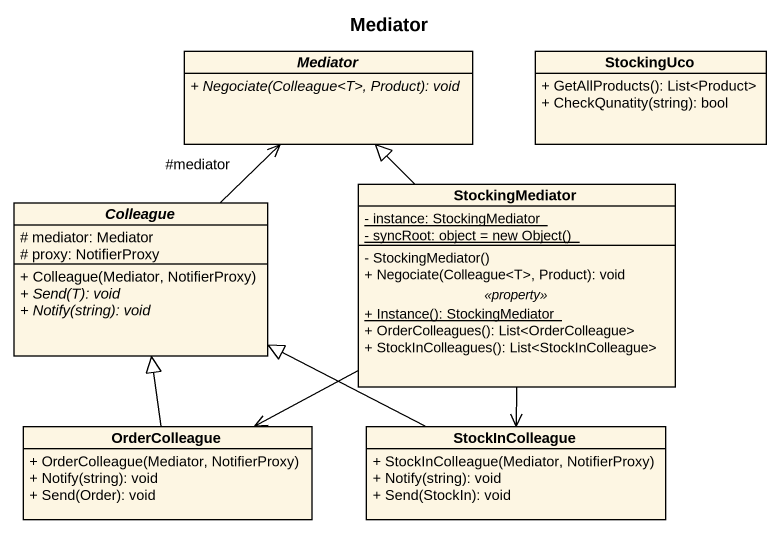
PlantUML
@startuml
title Mediator
hide circle
hide empty members
skinparam classAttributeIconSize 0
abstract class Mediator {
  {abstract} + Negociate(Colleague<T>, Product): void
}
class StockingUco {
  + GetAllProducts(): List<Product>
  + CheckQunatity(string): bool
}
abstract class Colleague {
  # mediator: Mediator
  # proxy: NotifierProxy
  + Colleague(Mediator, NotifierProxy)
  {abstract} + Send(T): void
  {abstract} + Notify(string): void
}
class StockingMediator {
  {static} - instance: StockingMediator
  {static} {field} - syncRoot: object = new Object()
  --
  - StockingMediator()
  + Negociate(Colleague<T>, Product): void
  .. <<property>> ..
  {static} + Instance(): StockingMediator
  + OrderColleagues(): List<OrderColleague>
  + StockInColleagues(): List<StockInColleague>
}
class OrderColleague {
  + OrderColleague(Mediator, NotifierProxy)
  + Notify(string): void
  + Send(Order): void
}
class StockInColleague {
  + StockInColleague(Mediator, NotifierProxy)
  + Notify(string): void
  + Send(StockIn): void
}
Colleague -up-> "#mediator" Mediator
StockingMediator -up-|> Mediator
StockingMediator -left-> OrderColleague
StockingMediator --> StockInColleague
OrderColleague -up-|> Colleague
StockInColleague -left-|> Colleague
@enduml
